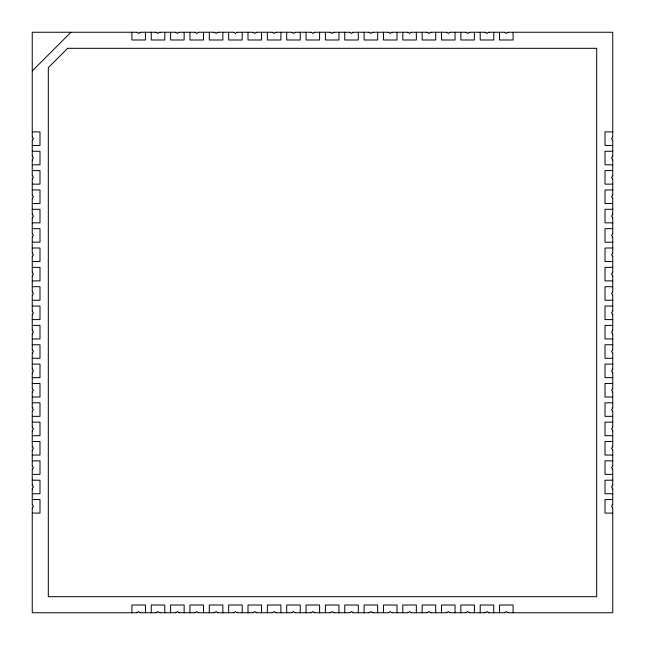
<?xml version="1.0" encoding="UTF-8"?>
<svg xmlns="http://www.w3.org/2000/svg" width="645" height="645" viewBox="0 0 645 645"><rect width="100%" height="100%" fill="white"/><g stroke="black" fill="none" stroke-linecap="round" stroke-linejoin="round"><path stroke-width="0.97" d="M140.594 32.5L140.546 32.75M159.944 32.5L159.895 32.75M136.756 612.5L136.805 612.25M179.294 32.5L179.245 32.75M156.106 612.5L156.155 612.25M198.644 32.5L198.595 32.75M175.456 612.5L175.505 612.25M217.994 32.5L217.946 32.75M194.806 612.5L194.855 612.25M237.344 32.5L237.296 32.75M214.156 612.5L214.205 612.25M256.694 32.5L256.646 32.75M233.506 612.5L233.555 612.25M276.044 32.5L275.995 32.75M252.856 612.5L252.905 612.25M295.394 32.5L295.346 32.75M272.206 612.5L272.255 612.25M314.744 32.5L314.695 32.75M291.556 612.5L291.605 612.25M334.094 32.5L334.046 32.75M310.906 612.5L310.954 612.25M353.444 32.5L353.396 32.75M330.256 612.5L330.305 612.25M372.794 32.5L372.745 32.75M349.606 612.5L349.655 612.25M392.144 32.5L392.096 32.75M368.956 612.5L369.005 612.25M411.494 32.5L411.445 32.75M388.306 612.5L388.355 612.25M430.844 32.5L430.796 32.75M407.656 612.5L407.704 612.25M450.194 32.5L450.146 32.75M427.006 612.5L427.054 612.25M469.544 32.5L469.496 32.75M446.356 612.5L446.404 612.25M488.894 32.5L488.846 32.75M465.706 612.5L465.754 612.25M508.244 32.5L508.196 32.75M485.056 612.5L485.104 612.25M504.406 612.5L504.454 612.25M32.25 70.95L70.95 32.25M32.75 140.546L32.5 140.594M32.75 159.895L32.5 159.944M32.75 179.245L32.5 179.294M32.75 198.595L32.5 198.644M612.25 136.805L612.5 136.756M32.75 217.946L32.5 217.994M612.25 156.155L612.5 156.106M32.75 237.296L32.5 237.344M612.25 175.505L612.5 175.456M32.75 256.646L32.5 256.694M612.25 194.855L612.5 194.806M32.75 275.995L32.5 276.044M612.25 214.205L612.5 214.156M32.75 295.346L32.5 295.394M612.25 233.555L612.5 233.506M32.75 314.695L32.5 314.744M612.25 252.905L612.5 252.856M32.75 334.046L32.5 334.094M612.25 272.255L612.5 272.206M32.75 353.396L32.5 353.444M612.25 291.605L612.5 291.556M32.75 372.745L32.5 372.794M612.25 310.954L612.5 310.906M32.75 392.096L32.5 392.144M612.25 330.305L612.5 330.256M32.75 411.445L32.5 411.494M612.25 349.655L612.5 349.606M32.75 430.796L32.5 430.844M612.25 369.005L612.5 368.956M32.75 450.146L32.5 450.194M612.25 388.355L612.5 388.306M32.75 469.496L32.5 469.544M612.25 407.704L612.5 407.656M32.75 488.846L32.5 488.894M612.25 427.054L612.5 427.006M32.75 508.196L32.5 508.244M612.25 446.404L612.5 446.356M612.25 465.754L612.5 465.706M612.25 485.104L612.5 485.056M612.25 504.454L612.5 504.406M32.25 131.903L39.99 131.903L39.99 145.448L32.25 145.448M612.75 131.903L605.01 131.903L605.01 145.448L612.75 145.448M32.25 151.252L39.99 151.252L39.99 164.798L32.25 164.798M612.75 151.252L605.01 151.252L605.01 164.798L612.75 164.798M32.25 170.602L39.99 170.602L39.99 184.148L32.25 184.148M612.75 170.602L605.01 170.602L605.01 184.148L612.75 184.148M32.25 189.953L39.99 189.953L39.99 203.498L32.25 203.498M612.75 189.953L605.01 189.953L605.01 203.498L612.75 203.498M32.25 209.303L39.99 209.303L39.99 222.847L32.25 222.847M612.75 209.303L605.01 209.303L605.01 222.847L612.75 222.847M32.25 228.653L39.99 228.653L39.99 242.197L32.25 242.197M612.75 228.653L605.01 228.653L605.01 242.197L612.75 242.197M32.25 248.003L39.99 248.003L39.99 261.548L32.25 261.548M612.75 248.003L605.01 248.003L605.01 261.548L612.75 261.548M32.25 267.353L39.99 267.353L39.99 280.897L32.25 280.897M612.75 267.353L605.01 267.353L605.01 280.897L612.75 280.897M32.25 286.703L39.99 286.703L39.99 300.248L32.25 300.248M612.75 286.703L605.01 286.703L605.01 300.248L612.75 300.248M32.25 306.053L39.99 306.053L39.99 319.597L32.25 319.597M612.75 306.053L605.01 306.053L605.01 319.597L612.75 319.597M32.25 325.403L39.99 325.403L39.99 338.947L32.25 338.947M612.75 325.403L605.01 325.403L605.01 338.947L612.75 338.947M32.25 344.753L39.99 344.753L39.99 358.298L32.25 358.298M612.75 344.753L605.01 344.753L605.01 358.298L612.75 358.298M32.25 364.103L39.99 364.103L39.99 377.647L32.25 377.647M612.75 364.103L605.01 364.103L605.01 377.647L612.75 377.647M32.25 383.453L39.99 383.453L39.99 396.998L32.25 396.998M612.75 383.453L605.01 383.453L605.01 396.998L612.75 396.998M32.25 402.803L39.99 402.803L39.99 416.347L32.25 416.347M612.75 402.803L605.01 402.803L605.01 416.347L612.75 416.347M32.25 422.153L39.99 422.153L39.99 435.697L32.25 435.697M612.75 422.153L605.01 422.153L605.01 435.697L612.75 435.697M32.25 441.503L39.99 441.503L39.99 455.048L32.25 455.048M612.75 441.503L605.01 441.503L605.01 455.048L612.75 455.048M32.25 460.853L39.99 460.853L39.99 474.397L32.25 474.397M612.75 460.853L605.01 460.853L605.01 474.397L612.75 474.397M32.25 480.203L39.99 480.203L39.99 493.748L32.25 493.748M612.75 480.203L605.01 480.203L605.01 493.748L612.75 493.748M32.25 499.553L39.99 499.553L39.99 513.097L32.25 513.097M612.75 499.553L605.01 499.553L605.01 513.097L612.75 513.097M612.5 140.594L612.25 140.546M612.5 159.944L612.25 159.895M32.5 136.756L32.75 136.805M612.5 179.294L612.25 179.245M32.5 156.106L32.75 156.155M612.5 198.644L612.25 198.595M32.5 175.456L32.75 175.505M612.5 217.994L612.25 217.946M32.5 194.806L32.75 194.855M612.5 237.344L612.25 237.296M32.5 214.156L32.75 214.205M612.5 256.694L612.25 256.646M32.5 233.506L32.75 233.555M612.5 276.044L612.25 275.995M32.5 252.856L32.75 252.905M612.5 295.394L612.25 295.346M32.5 272.206L32.75 272.255M612.5 314.744L612.25 314.695M32.5 291.556L32.75 291.605M612.5 334.094L612.25 334.046M32.5 310.906L32.75 310.954M612.5 353.444L612.25 353.396M32.5 330.256L32.75 330.305M612.5 372.794L612.25 372.745M32.5 349.606L32.75 349.655M612.5 392.144L612.25 392.096M32.5 368.956L32.75 369.005M612.5 411.494L612.25 411.445M32.5 388.306L32.75 388.355M612.5 430.844L612.25 430.796M32.5 407.656L32.75 407.704M612.5 450.194L612.25 450.146M32.5 427.006L32.75 427.054M612.5 469.544L612.25 469.496M32.5 446.356L32.75 446.404M612.5 488.894L612.25 488.846M32.5 465.706L32.75 465.754M612.5 508.244L612.25 508.196M32.5 485.056L32.75 485.104M32.5 504.406L32.75 504.454M504.454 32.75L504.406 32.5M485.104 32.75L485.056 32.5M465.754 32.75L465.706 32.5M446.404 32.75L446.356 32.5M508.196 612.25L508.244 612.5M427.054 32.75L427.006 32.5M488.846 612.25L488.894 612.5M407.704 32.75L407.656 32.5M469.496 612.25L469.544 612.5M388.355 32.75L388.306 32.5M450.146 612.25L450.194 612.5M369.005 32.75L368.956 32.5M430.796 612.25L430.844 612.5M349.655 32.75L349.606 32.5M411.445 612.25L411.494 612.5M330.305 32.75L330.256 32.5M392.096 612.25L392.144 612.5M310.954 32.75L310.906 32.5M372.745 612.25L372.794 612.5M291.605 32.75L291.556 32.5M353.396 612.25L353.444 612.5M272.255 32.75L272.206 32.5M334.046 612.25L334.094 612.5M252.905 32.75L252.856 32.5M314.695 612.25L314.744 612.5M233.555 32.75L233.506 32.5M295.346 612.25L295.394 612.5M214.205 32.75L214.156 32.5M275.995 612.25L276.044 612.5M194.855 32.75L194.806 32.5M256.646 612.25L256.694 612.5M175.505 32.75L175.456 32.5M237.296 612.25L237.344 612.5M156.155 32.75L156.106 32.5M217.946 612.25L217.994 612.5M136.805 32.75L136.756 32.5M198.595 612.25L198.644 612.5M179.245 612.25L179.294 612.5M159.895 612.25L159.944 612.5M140.546 612.25L140.594 612.5M513.097 32.25L513.097 39.99L499.553 39.99L499.553 32.25M513.097 612.75L513.097 605.01L499.553 605.01L499.553 612.75M493.748 32.25L493.748 39.99L480.203 39.99L480.203 32.25M493.748 612.75L493.748 605.01L480.203 605.01L480.203 612.75M474.397 32.25L474.397 39.99L460.853 39.99L460.853 32.25M474.397 612.75L474.397 605.01L460.853 605.01L460.853 612.75M455.048 32.25L455.048 39.99L441.503 39.99L441.503 32.25M455.048 612.75L455.048 605.01L441.503 605.01L441.503 612.75M435.697 32.25L435.697 39.99L422.153 39.99L422.153 32.25M435.697 612.75L435.697 605.01L422.153 605.01L422.153 612.75M416.347 32.25L416.347 39.99L402.803 39.99L402.803 32.25M416.347 612.75L416.347 605.01L402.803 605.01L402.803 612.75M396.998 32.25L396.998 39.99L383.453 39.99L383.453 32.25M396.998 612.75L396.998 605.01L383.453 605.01L383.453 612.75M377.647 32.25L377.647 39.99L364.103 39.99L364.103 32.25M377.647 612.75L377.647 605.01L364.103 605.01L364.103 612.75M358.298 32.25L358.298 39.99L344.753 39.99L344.753 32.25M358.298 612.75L358.298 605.01L344.753 605.01L344.753 612.75M338.947 32.25L338.947 39.99L325.403 39.99L325.403 32.25M338.947 612.75L338.947 605.01L325.403 605.01L325.403 612.75M319.597 32.25L319.597 39.99L306.053 39.99L306.053 32.25M319.597 612.75L319.597 605.01L306.053 605.01L306.053 612.75M300.248 32.25L300.248 39.99L286.703 39.99L286.703 32.25M300.248 612.75L300.248 605.01L286.703 605.01L286.703 612.75M280.897 32.25L280.897 39.99L267.353 39.99L267.353 32.25M280.897 612.75L280.897 605.01L267.353 605.01L267.353 612.75M261.548 32.25L261.548 39.99L248.003 39.99L248.003 32.25M261.548 612.75L261.548 605.01L248.003 605.01L248.003 612.75M242.197 32.25L242.197 39.99L228.653 39.99L228.653 32.25M242.197 612.75L242.197 605.01L228.653 605.01L228.653 612.75M222.847 32.25L222.847 39.99L209.303 39.99L209.303 32.25M222.847 612.75L222.847 605.01L209.303 605.01L209.303 612.75M203.498 32.25L203.498 39.99L189.953 39.99L189.953 32.25M203.498 612.75L203.498 605.01L189.953 605.01L189.953 612.75M184.148 32.25L184.148 39.99L170.602 39.99L170.602 32.25M184.148 612.75L184.148 605.01L170.602 605.01L170.602 612.75M164.798 32.25L164.798 39.99L151.252 39.99L151.252 32.25M164.798 612.75L164.798 605.01L151.252 605.01L151.252 612.75M145.448 32.25L145.448 39.99L131.903 39.99L131.903 32.25M145.448 612.75L145.448 605.01L131.903 605.01L131.903 612.75M33.508 138.675L32.25 139.933L32.25 156.767L33.508 158.025L32.25 159.283L32.25 176.117L33.508 177.375L32.25 178.633L32.25 195.467L33.508 196.725L32.25 197.983L32.25 214.817L33.508 216.075L32.25 217.333L32.25 234.167L33.508 235.425L32.25 236.683L32.25 253.517L33.508 254.775L32.25 256.033L32.25 272.867L33.508 274.125L32.25 275.383L32.25 292.217L33.508 293.475L32.25 294.733L32.25 311.567L33.508 312.825L32.25 314.083L32.25 330.917L33.508 332.175L32.25 333.433L32.25 350.267L33.508 351.525L32.25 352.783L32.25 369.617L33.508 370.875L32.25 372.133L32.25 388.967L33.508 390.225L32.25 391.483L32.25 408.317L33.508 409.575L32.25 410.833L32.25 427.667L33.508 428.925L32.25 430.183L32.25 447.017L33.508 448.275L32.25 449.533L32.25 466.367L33.508 467.625L32.25 468.883L32.25 485.717L33.508 486.975L32.25 488.233L32.25 505.067L33.508 506.325L32.25 507.583L32.25 612.75L137.417 612.75L138.675 611.492L139.933 612.75L156.767 612.75L158.025 611.492L159.283 612.75L176.117 612.75L177.375 611.492L178.633 612.75L195.467 612.75L196.725 611.492L197.983 612.75L214.817 612.75L216.075 611.492L217.333 612.75L234.167 612.75L235.425 611.492L236.683 612.75L253.517 612.75L254.775 611.492L256.033 612.75L272.867 612.75L274.125 611.492L275.383 612.75L292.217 612.75L293.475 611.492L294.733 612.75L311.567 612.75L312.825 611.492L314.083 612.75L330.917 612.75L332.175 611.492L333.433 612.75L350.267 612.75L351.525 611.492L352.783 612.75L369.617 612.75L370.875 611.492L372.133 612.75L388.967 612.75L390.225 611.492L391.483 612.75L408.317 612.75L409.575 611.492L410.833 612.75L427.667 612.75L428.925 611.492L430.183 612.75L447.017 612.75L448.275 611.492L449.533 612.75L466.367 612.75L467.625 611.492L468.883 612.75L485.717 612.75L486.975 611.492L488.233 612.75L505.067 612.75L506.325 611.492L507.583 612.75L612.75 612.75L612.75 507.583L611.492 506.325L612.75 505.067L612.75 488.233L611.492 486.975L612.75 485.717L612.75 468.883L611.492 467.625L612.75 466.367L612.75 449.533L611.492 448.275L612.75 447.017L612.75 430.183L611.492 428.925L612.75 427.667L612.75 410.833L611.492 409.575L612.75 408.317L612.75 391.483L611.492 390.225L612.75 388.967L612.75 372.133L611.492 370.875L612.75 369.617L612.75 352.783L611.492 351.525L612.75 350.267L612.75 333.433L611.492 332.175L612.75 330.917L612.75 314.083L611.492 312.825L612.75 311.567L612.75 294.733L611.492 293.475L612.75 292.217L612.75 275.383L611.492 274.125L612.75 272.867L612.75 256.033L611.492 254.775L612.75 253.517L612.75 236.683L611.492 235.425L612.75 234.167L612.75 217.333L611.492 216.075L612.75 214.817L612.75 197.983L611.492 196.725L612.75 195.467L612.75 178.633L611.492 177.375L612.75 176.117L612.75 159.283L611.492 158.025L612.75 156.767L612.75 139.933L611.492 138.675L612.75 137.417L612.75 32.25L507.583 32.25L506.325 33.508L505.067 32.25L488.233 32.25L486.975 33.508L485.717 32.25L468.883 32.25L467.625 33.508L466.367 32.25L449.533 32.25L448.275 33.508L447.017 32.25L430.183 32.25L428.925 33.508L427.667 32.25L410.833 32.25L409.575 33.508L408.317 32.25L391.483 32.25L390.225 33.508L388.967 32.25L372.133 32.25L370.875 33.508L369.617 32.25L352.783 32.25L351.525 33.508L350.267 32.25L333.433 32.25L332.175 33.508L330.917 32.25L314.083 32.25L312.825 33.508L311.567 32.25L294.733 32.25L293.475 33.508L292.217 32.25L275.383 32.25L274.125 33.508L272.867 32.25L256.033 32.25L254.775 33.508L253.517 32.25L236.683 32.25L235.425 33.508L234.167 32.25L217.333 32.25L216.075 33.508L214.817 32.25L197.983 32.25L196.725 33.508L195.467 32.25L178.633 32.25L177.375 33.508L176.117 32.25L159.283 32.25L158.025 33.508L156.767 32.25L139.933 32.25L138.675 33.508L137.417 32.25L32.25 32.25L32.25 137.417L33.508 138.675M67.66 48.311L48.311 67.66L48.311 596.69L596.69 596.69L596.69 48.311L67.66 48.311"/></g></svg>
